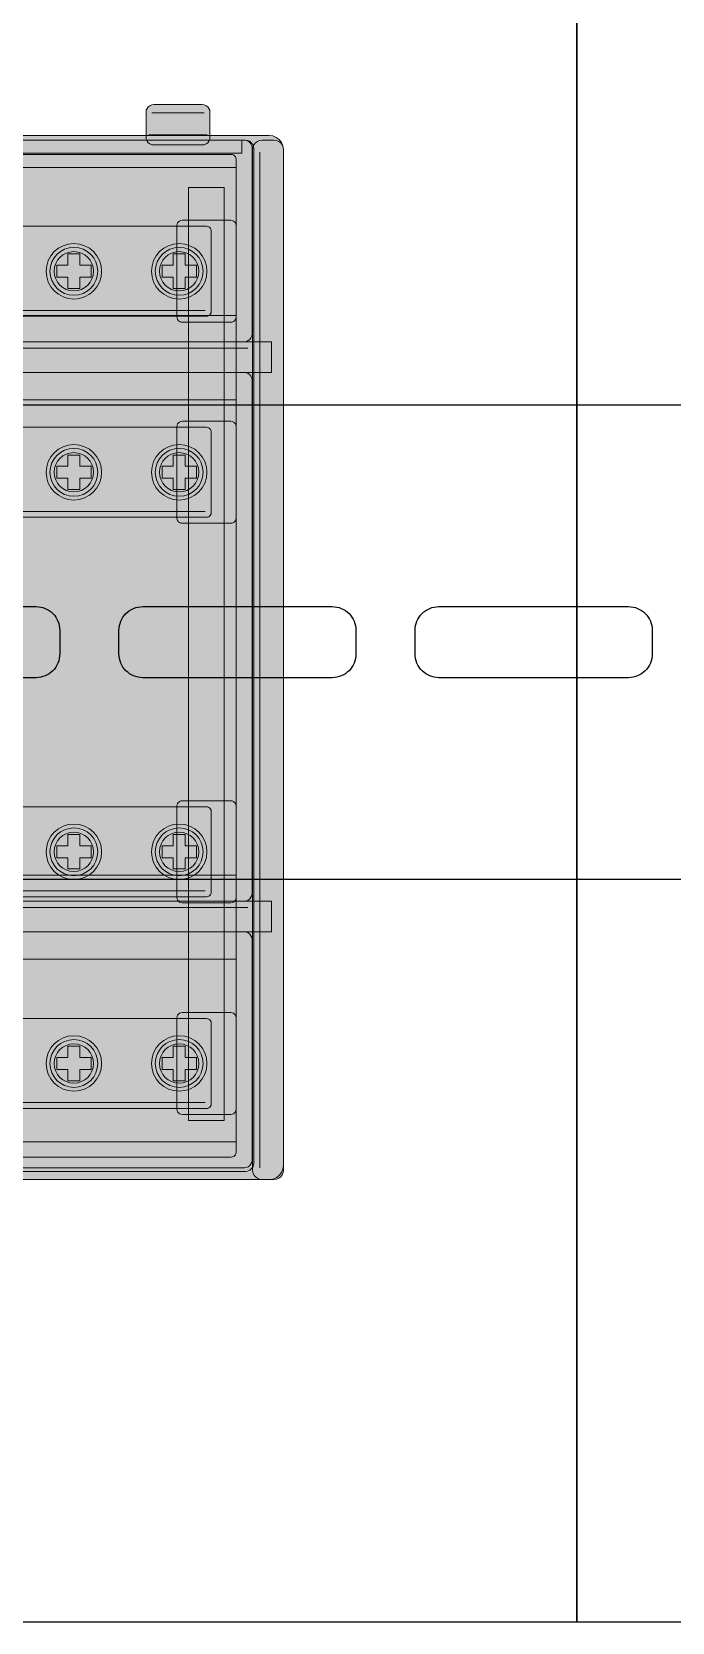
# Model space of a CAD drawing. Header units: millimetres. Extents: x 2517 to 4319, y 573 to 1664.
# Drawn here: x 2783.4 to 2837.5, y 573.4 to 707.6 of the extents above; entities that cross this region are included whole.
import ezdxf

# ---------------------------------------------------------------- set-up
doc = ezdxf.new("R2010")
doc.units = ezdxf.units.MM
for name, color, linetype, lineweight in [('EKF_DETAILS', 7, 'Continuous', 5), ('EKF_FILL', 7, 'Continuous', 5), ('EKF_OUTLINE', 7, 'Continuous', 13), ('EKF_TERMINALS', 7, 'Continuous', 5)]:
    doc.layers.add(name, color=color, linetype=linetype, lineweight=lineweight)

# ---------------------------------------------------------------- blocks, each defined once
blk = doc.blocks.new('*U7')
at = {"ltscale": 2}
blk.add_lwpolyline([(0, 20), (0, -20), (895.8, -20), (895.8, 20), (0, 20)], dxfattribs=at)
for points in [[(240.23, 3), (256.23, 3, -0.414214), (258.23, 1), (258.23, -1, -0.414214), (256.23, -3), (240.23, -3, -0.414214), (238.23, -1), (238.23, 1, -0.414214)], [(265.23, 3), (281.23, 3, -0.414214), (283.23, 1), (283.23, -1, -0.414214), (281.23, -3), (265.23, -3, -0.414214), (263.23, -1), (263.23, 1, -0.414214)], [(290.23, 3), (306.23, 3, -0.414214), (308.23, 1), (308.23, -1, -0.414214), (306.23, -3), (290.23, -3, -0.414214), (288.23, -1), (288.23, 1, -0.414214)]]:
    blk.add_lwpolyline(points, format="xyb", close=True, dxfattribs=at)
blk = doc.blocks.new('EKF_CM_4x11')
at = {"layer": 'EKF_FILL', "true_color": 0x74745f}
blk.add_hatch(color=47, dxfattribs=at).paths.add_polyline_path([(99.65, 90.7), (99.82, 90.68), (99.97, 90.61), (100.11, 90.51), (100.21, 90.38), (100.28, 90.22), (100.3, 90.05), (100.3, 87.95), (100.28, 87.78), (100.21, 87.62), (100.11, 87.49), (99.97, 87.39), (99.82, 87.32), (99.65, 87.3), (95.55, 87.3), (95.38, 87.32), (95.22, 87.39), (95.09, 87.49), (94.99, 87.62), (94.92, 87.78), (94.9, 87.95), (94.9, 90.05), (94.92, 90.22), (94.99, 90.38), (95.09, 90.51), (95.22, 90.61), (95.38, 90.68), (95.55, 90.7)])
at = {"layer": 'EKF_FILL', "true_color": 0xe3e8e5}
blk.add_hatch(color=254, dxfattribs=at).paths.add_polyline_path([(105.3, 88.1), (105.61, 88.06), (105.9, 87.94), (106.15, 87.75), (106.34, 87.5), (106.46, 87.21), (106.5, 86.9), (106.5, 1.2), (106.46, 0.89), (106.34, 0.6), (106.15, 0.35), (105.9, 0.16), (105.61, 0.04), (105.3, 0), (1.2, 0), (0.89, 0.04), (0.6, 0.16), (0.35, 0.35), (0.16, 0.6), (0.04, 0.89), (0, 1.2), (0, 86.9), (0.04, 87.21), (0.16, 87.5), (0.35, 87.75), (0.6, 87.94), (0.89, 88.06), (1.2, 88.1)])
at = {"layer": 'EKF_FILL', "true_color": 0x55564e}
blk.add_hatch(color=251, dxfattribs=at).paths.add_polyline_path([(103.3, 87.7), (103.48, 87.68), (103.65, 87.61), (103.79, 87.49), (103.91, 87.35), (103.98, 87.18), (104, 87), (104, 1.4), (103.98, 1.22), (103.91, 1.05), (103.79, 0.91), (103.65, 0.79), (103.48, 0.72), (103.3, 0.7), (3.2, 0.7), (3.02, 0.72), (2.85, 0.79), (2.71, 0.91), (2.59, 1.05), (2.52, 1.22), (2.5, 1.4), (2.5, 87), (2.52, 87.18), (2.59, 87.35), (2.71, 87.49), (2.85, 87.61), (3.02, 87.68), (3.2, 87.7)])
at = {"layer": 'EKF_FILL', "true_color": 0x797c6b}
blk.add_hatch(color=8, dxfattribs=at).paths.add_polyline_path([(3.5, 87.7), (103, 87.7), (103, 86.6), (3.5, 86.6)])
at = {"layer": 'EKF_FILL', "true_color": 0xe4e9e6}
blk.add_hatch(color=254, dxfattribs=at).paths.add_polyline_path([(105.7, 87.7), (105.91, 87.67), (106.1, 87.59), (106.27, 87.47), (106.39, 87.3), (106.47, 87.11), (106.5, 86.9), (106.5, 0.8), (106.47, 0.59), (106.39, 0.4), (106.27, 0.23), (106.1, 0.11), (105.91, 0.03), (105.7, 0), (104.7, 0), (104.49, 0.03), (104.3, 0.11), (104.13, 0.23), (104.01, 0.4), (103.93, 0.59), (103.9, 0.8), (103.9, 86.9), (103.93, 87.11), (104.01, 87.3), (104.13, 87.47), (104.3, 87.59), (104.49, 87.67), (104.7, 87.7)])
at = {"layer": 'EKF_FILL', "true_color": 0x8b8e81}
for points in [[(3.3, 86.9), (103.2, 86.9), (103.2, 85.7), (3.3, 85.7)], [(3.3, 67.3), (103.2, 67.3), (103.2, 66.1), (3.3, 66.1)], [(3.3, 20.1), (103.2, 20.1), (103.2, 18.9), (3.3, 18.9)]]:
    blk.add_hatch(color=252, dxfattribs=at).paths.add_polyline_path(points)
at = {"layer": 'EKF_FILL', "true_color": 0x66665a}
blk.add_hatch(color=251, dxfattribs=at).paths.add_polyline_path([(102.1, 86.5), (102.2, 86.49), (102.3, 86.45), (102.38, 86.38), (102.45, 86.3), (102.49, 86.2), (102.5, 86.1), (102.5, 2.3), (102.49, 2.2), (102.45, 2.1), (102.38, 2.02), (102.3, 1.95), (102.2, 1.91), (102.1, 1.9), (4.4, 1.9), (4.3, 1.91), (4.2, 1.95), (4.12, 2.02), (4.05, 2.1), (4.01, 2.2), (4, 2.3), (4, 86.1), (4.01, 86.2), (4.05, 86.3), (4.12, 86.38), (4.2, 86.45), (4.3, 86.49), (4.4, 86.5)])
at = {"layer": 'EKF_FILL', "true_color": 0x7d7d6d}
blk.add_hatch(color=8, dxfattribs=at).paths.add_polyline_path([(98.5, 83.7), (101.5, 83.7), (101.5, 5), (98.5, 5)])
at = {"layer": 'EKF_FILL', "true_color": 0x56594c}
for points in [[(102.05, 80.94), (102.17, 80.93), (102.28, 80.88), (102.37, 80.81), (102.44, 80.72), (102.48, 80.61), (102.5, 80.49), (102.5, 72.79), (102.48, 72.68), (102.44, 72.57), (102.37, 72.47), (102.28, 72.4), (102.17, 72.36), (102.05, 72.34), (97.95, 72.34), (97.83, 72.36), (97.72, 72.4), (97.63, 72.47), (97.56, 72.57), (97.52, 72.68), (97.5, 72.79), (97.5, 80.49), (97.52, 80.61), (97.56, 80.72), (97.63, 80.81), (97.72, 80.88), (97.83, 80.93), (97.95, 80.94)], [(102.05, 63.98), (102.17, 63.97), (102.28, 63.92), (102.37, 63.85), (102.44, 63.76), (102.48, 63.65), (102.5, 63.53), (102.5, 55.83), (102.48, 55.71), (102.44, 55.61), (102.37, 55.51), (102.28, 55.44), (102.17, 55.4), (102.05, 55.38), (97.95, 55.38), (97.83, 55.4), (97.72, 55.44), (97.63, 55.51), (97.56, 55.61), (97.52, 55.71), (97.5, 55.83), (97.5, 63.53), (97.52, 63.65), (97.56, 63.76), (97.63, 63.85), (97.72, 63.92), (97.83, 63.97), (97.95, 63.98)], [(102.05, 31.96), (102.17, 31.95), (102.28, 31.9), (102.37, 31.83), (102.44, 31.74), (102.48, 31.63), (102.5, 31.51), (102.5, 23.81), (102.48, 23.7), (102.44, 23.59), (102.37, 23.5), (102.28, 23.42), (102.17, 23.38), (102.05, 23.36), (97.95, 23.36), (97.83, 23.38), (97.72, 23.42), (97.63, 23.5), (97.56, 23.59), (97.52, 23.7), (97.5, 23.81), (97.5, 31.51), (97.52, 31.63), (97.56, 31.74), (97.63, 31.83), (97.72, 31.9), (97.83, 31.95), (97.95, 31.96)], [(102.05, 14.1), (102.17, 14.08), (102.28, 14.04), (102.37, 13.96), (102.44, 13.87), (102.48, 13.76), (102.5, 13.65), (102.5, 5.95), (102.48, 5.83), (102.44, 5.72), (102.37, 5.63), (102.28, 5.56), (102.17, 5.51), (102.05, 5.5), (97.95, 5.5), (97.83, 5.51), (97.72, 5.56), (97.63, 5.63), (97.56, 5.72), (97.52, 5.83), (97.5, 5.95), (97.5, 13.65), (97.52, 13.76), (97.56, 13.87), (97.63, 13.96), (97.72, 14.04), (97.83, 14.08), (97.95, 14.1)]]:
    blk.add_hatch(color=251, dxfattribs=at).paths.add_polyline_path(points)
at = {"layer": 'EKF_FILL', "true_color": 0x8b805d}
for points in [[(100, 80.44), (100.1, 80.43), (100.2, 80.39), (100.28, 80.32), (100.35, 80.24), (100.39, 80.15), (100.4, 80.04), (100.4, 73.24), (100.39, 73.14), (100.35, 73.04), (100.28, 72.96), (100.2, 72.9), (100.1, 72.86), (100, 72.84), (6.5, 72.84), (6.4, 72.86), (6.3, 72.9), (6.22, 72.96), (6.15, 73.04), (6.11, 73.14), (6.1, 73.24), (6.1, 80.04), (6.11, 80.15), (6.15, 80.24), (6.22, 80.32), (6.3, 80.39), (6.4, 80.43), (6.5, 80.44)], [(100, 63.48), (100.1, 63.47), (100.2, 63.43), (100.28, 63.36), (100.35, 63.28), (100.39, 63.18), (100.4, 63.08), (100.4, 56.28), (100.39, 56.18), (100.35, 56.08), (100.28, 56), (100.2, 55.93), (100.1, 55.89), (100, 55.88), (6.5, 55.88), (6.4, 55.89), (6.3, 55.93), (6.22, 56), (6.15, 56.08), (6.11, 56.18), (6.1, 56.28), (6.1, 63.08), (6.11, 63.18), (6.15, 63.28), (6.22, 63.36), (6.3, 63.43), (6.4, 63.47), (6.5, 63.48)], [(100, 31.46), (100.1, 31.45), (100.2, 31.41), (100.28, 31.35), (100.35, 31.26), (100.39, 31.17), (100.4, 31.06), (100.4, 24.26), (100.39, 24.16), (100.35, 24.06), (100.28, 23.98), (100.2, 23.92), (100.1, 23.88), (100, 23.86), (6.5, 23.86), (6.4, 23.88), (6.3, 23.92), (6.22, 23.98), (6.15, 24.06), (6.11, 24.16), (6.1, 24.26), (6.1, 31.06), (6.11, 31.17), (6.15, 31.26), (6.22, 31.35), (6.3, 31.41), (6.4, 31.45), (6.5, 31.46)], [(100, 13.6), (100.1, 13.58), (100.2, 13.54), (100.28, 13.48), (100.35, 13.4), (100.39, 13.3), (100.4, 13.2), (100.4, 6.4), (100.39, 6.29), (100.35, 6.2), (100.28, 6.11), (100.2, 6.05), (100.1, 6.01), (100, 6), (6.5, 6), (6.4, 6.01), (6.3, 6.05), (6.22, 6.11), (6.15, 6.2), (6.11, 6.29), (6.1, 6.4), (6.1, 13.2), (6.11, 13.3), (6.15, 13.4), (6.22, 13.48), (6.3, 13.54), (6.4, 13.58), (6.5, 13.6)]]:
    blk.add_hatch(color=45, dxfattribs=at).paths.add_polyline_path(points)
at = {"layer": 'EKF_FILL', "true_color": 0x625f4e}
for points in [[(91.15, 76.64), (91.13, 76.34), (91.07, 76.04), (90.97, 75.75), (90.84, 75.47), (90.67, 75.22), (90.46, 74.99), (90.23, 74.79), (89.98, 74.62), (89.71, 74.48), (89.42, 74.38), (89.12, 74.32), (88.81, 74.3), (88.5, 74.32), (88.2, 74.38), (87.91, 74.48), (87.64, 74.62), (87.39, 74.79), (87.16, 74.99), (86.95, 75.22), (86.78, 75.47), (86.65, 75.75), (86.55, 76.04), (86.49, 76.34), (86.47, 76.64), (86.49, 76.95), (86.55, 77.25), (86.65, 77.54), (86.78, 77.81), (86.95, 78.07), (87.16, 78.3), (87.39, 78.5), (87.64, 78.67), (87.91, 78.8), (88.2, 78.9), (88.5, 78.96), (88.81, 78.98), (89.12, 78.96), (89.42, 78.9), (89.71, 78.8), (89.98, 78.67), (90.23, 78.5), (90.46, 78.3), (90.67, 78.07), (90.84, 77.81), (90.97, 77.54), (91.07, 77.25), (91.13, 76.95)], [(100.04, 76.64), (100.02, 76.34), (99.96, 76.04), (99.86, 75.75), (99.73, 75.47), (99.56, 75.22), (99.35, 74.99), (99.12, 74.79), (98.87, 74.62), (98.6, 74.48), (98.31, 74.38), (98.01, 74.32), (97.7, 74.3), (97.39, 74.32), (97.09, 74.38), (96.8, 74.48), (96.53, 74.62), (96.28, 74.79), (96.05, 74.99), (95.84, 75.22), (95.67, 75.47), (95.54, 75.75), (95.44, 76.04), (95.38, 76.34), (95.36, 76.64), (95.38, 76.95), (95.44, 77.25), (95.54, 77.54), (95.67, 77.81), (95.84, 78.07), (96.05, 78.3), (96.28, 78.5), (96.53, 78.67), (96.8, 78.8), (97.09, 78.9), (97.39, 78.96), (97.7, 78.98), (98.01, 78.96), (98.31, 78.9), (98.6, 78.8), (98.87, 78.67), (99.12, 78.5), (99.35, 78.3), (99.56, 78.07), (99.73, 77.81), (99.86, 77.54), (99.96, 77.25), (100.02, 76.95)], [(91.15, 59.68), (91.13, 59.38), (91.07, 59.07), (90.97, 58.79), (90.84, 58.51), (90.67, 58.26), (90.46, 58.03), (90.23, 57.82), (89.98, 57.65), (89.71, 57.52), (89.42, 57.42), (89.12, 57.36), (88.81, 57.34), (88.5, 57.36), (88.2, 57.42), (87.91, 57.52), (87.64, 57.65), (87.39, 57.82), (87.16, 58.03), (86.95, 58.26), (86.78, 58.51), (86.65, 58.79), (86.55, 59.07), (86.49, 59.38), (86.47, 59.68), (86.49, 59.99), (86.55, 60.29), (86.65, 60.58), (86.78, 60.85), (86.95, 61.11), (87.16, 61.34), (87.39, 61.54), (87.64, 61.71), (87.91, 61.84), (88.2, 61.94), (88.5, 62), (88.81, 62.02), (89.12, 62), (89.42, 61.94), (89.71, 61.84), (89.98, 61.71), (90.23, 61.54), (90.46, 61.34), (90.67, 61.11), (90.84, 60.85), (90.97, 60.58), (91.07, 60.29), (91.13, 59.99)], [(100.04, 59.68), (100.02, 59.38), (99.96, 59.07), (99.86, 58.79), (99.73, 58.51), (99.56, 58.26), (99.35, 58.03), (99.12, 57.82), (98.87, 57.65), (98.6, 57.52), (98.31, 57.42), (98.01, 57.36), (97.7, 57.34), (97.39, 57.36), (97.09, 57.42), (96.8, 57.52), (96.53, 57.65), (96.28, 57.82), (96.05, 58.03), (95.84, 58.26), (95.67, 58.51), (95.54, 58.79), (95.44, 59.07), (95.38, 59.38), (95.36, 59.68), (95.38, 59.99), (95.44, 60.29), (95.54, 60.58), (95.67, 60.85), (95.84, 61.11), (96.05, 61.34), (96.28, 61.54), (96.53, 61.71), (96.8, 61.84), (97.09, 61.94), (97.39, 62), (97.7, 62.02), (98.01, 62), (98.31, 61.94), (98.6, 61.84), (98.87, 61.71), (99.12, 61.54), (99.35, 61.34), (99.56, 61.11), (99.73, 60.85), (99.86, 60.58), (99.96, 60.29), (100.02, 59.99)], [(91.15, 27.66), (91.13, 27.36), (91.07, 27.06), (90.97, 26.77), (90.84, 26.49), (90.67, 26.24), (90.46, 26.01), (90.23, 25.81), (89.98, 25.64), (89.71, 25.5), (89.42, 25.4), (89.12, 25.34), (88.81, 25.32), (88.5, 25.34), (88.2, 25.4), (87.91, 25.5), (87.64, 25.64), (87.39, 25.81), (87.16, 26.01), (86.95, 26.24), (86.78, 26.49), (86.65, 26.77), (86.55, 27.06), (86.49, 27.36), (86.47, 27.66), (86.49, 27.97), (86.55, 28.27), (86.65, 28.56), (86.78, 28.83), (86.95, 29.09), (87.16, 29.32), (87.39, 29.52), (87.64, 29.69), (87.91, 29.83), (88.2, 29.92), (88.5, 29.98), (88.81, 30), (89.12, 29.98), (89.42, 29.92), (89.71, 29.83), (89.98, 29.69), (90.23, 29.52), (90.46, 29.32), (90.67, 29.09), (90.84, 28.83), (90.97, 28.56), (91.07, 28.27), (91.13, 27.97)], [(100.04, 27.66), (100.02, 27.36), (99.96, 27.06), (99.86, 26.77), (99.73, 26.49), (99.56, 26.24), (99.35, 26.01), (99.12, 25.81), (98.87, 25.64), (98.6, 25.5), (98.31, 25.4), (98.01, 25.34), (97.7, 25.32), (97.39, 25.34), (97.09, 25.4), (96.8, 25.5), (96.53, 25.64), (96.28, 25.81), (96.05, 26.01), (95.84, 26.24), (95.67, 26.49), (95.54, 26.77), (95.44, 27.06), (95.38, 27.36), (95.36, 27.66), (95.38, 27.97), (95.44, 28.27), (95.54, 28.56), (95.67, 28.83), (95.84, 29.09), (96.05, 29.32), (96.28, 29.52), (96.53, 29.69), (96.8, 29.83), (97.09, 29.92), (97.39, 29.98), (97.7, 30), (98.01, 29.98), (98.31, 29.92), (98.6, 29.83), (98.87, 29.69), (99.12, 29.52), (99.35, 29.32), (99.56, 29.09), (99.73, 28.83), (99.86, 28.56), (99.96, 28.27), (100.02, 27.97)], [(91.15, 9.8), (91.13, 9.49), (91.07, 9.19), (90.97, 8.9), (90.84, 8.63), (90.67, 8.37), (90.46, 8.14), (90.23, 7.94), (89.98, 7.77), (89.71, 7.63), (89.42, 7.54), (89.12, 7.48), (88.81, 7.46), (88.5, 7.48), (88.2, 7.54), (87.91, 7.63), (87.64, 7.77), (87.39, 7.94), (87.16, 8.14), (86.95, 8.37), (86.78, 8.63), (86.65, 8.9), (86.55, 9.19), (86.49, 9.49), (86.47, 9.8), (86.49, 10.1), (86.55, 10.4), (86.65, 10.69), (86.78, 10.97), (86.95, 11.22), (87.16, 11.45), (87.39, 11.65), (87.64, 11.82), (87.91, 11.96), (88.2, 12.06), (88.5, 12.12), (88.81, 12.14), (89.12, 12.12), (89.42, 12.06), (89.71, 11.96), (89.98, 11.82), (90.23, 11.65), (90.46, 11.45), (90.67, 11.22), (90.84, 10.97), (90.97, 10.69), (91.07, 10.4), (91.13, 10.1)], [(100.04, 9.8), (100.02, 9.49), (99.96, 9.19), (99.86, 8.9), (99.73, 8.63), (99.56, 8.37), (99.35, 8.14), (99.12, 7.94), (98.87, 7.77), (98.6, 7.63), (98.31, 7.54), (98.01, 7.48), (97.7, 7.46), (97.39, 7.48), (97.09, 7.54), (96.8, 7.63), (96.53, 7.77), (96.28, 7.94), (96.05, 8.14), (95.84, 8.37), (95.67, 8.63), (95.54, 8.9), (95.44, 9.19), (95.38, 9.49), (95.36, 9.8), (95.38, 10.1), (95.44, 10.4), (95.54, 10.69), (95.67, 10.97), (95.84, 11.22), (96.05, 11.45), (96.28, 11.65), (96.53, 11.82), (96.8, 11.96), (97.09, 12.06), (97.39, 12.12), (97.7, 12.14), (98.01, 12.12), (98.31, 12.06), (98.6, 11.96), (98.87, 11.82), (99.12, 11.65), (99.35, 11.45), (99.56, 11.22), (99.73, 10.97), (99.86, 10.69), (99.96, 10.4), (100.02, 10.1)]]:
    blk.add_hatch(color=251, dxfattribs=at).paths.add_polyline_path(points)
at = {"layer": 'EKF_FILL', "true_color": 0x909087}
for points in [[(90.83, 76.64), (90.81, 76.38), (90.76, 76.12), (90.68, 75.87), (90.56, 75.63), (90.41, 75.41), (90.24, 75.21), (90.04, 75.04), (89.82, 74.89), (89.58, 74.78), (89.33, 74.69), (89.07, 74.64), (88.81, 74.62), (88.55, 74.64), (88.29, 74.69), (88.04, 74.78), (87.8, 74.89), (87.58, 75.04), (87.38, 75.21), (87.21, 75.41), (87.06, 75.63), (86.94, 75.87), (86.86, 76.12), (86.81, 76.38), (86.79, 76.64), (86.81, 76.91), (86.86, 77.16), (86.94, 77.41), (87.06, 77.65), (87.21, 77.87), (87.38, 78.07), (87.58, 78.24), (87.8, 78.39), (88.04, 78.51), (88.29, 78.59), (88.55, 78.64), (88.81, 78.66), (89.07, 78.64), (89.33, 78.59), (89.58, 78.51), (89.82, 78.39), (90.04, 78.24), (90.24, 78.07), (90.41, 77.87), (90.56, 77.65), (90.68, 77.41), (90.76, 77.16), (90.81, 76.91)], [(99.72, 76.64), (99.7, 76.38), (99.65, 76.12), (99.57, 75.87), (99.45, 75.63), (99.3, 75.41), (99.13, 75.21), (98.93, 75.04), (98.71, 74.89), (98.47, 74.78), (98.22, 74.69), (97.96, 74.64), (97.7, 74.62), (97.44, 74.64), (97.18, 74.69), (96.93, 74.78), (96.69, 74.89), (96.47, 75.04), (96.27, 75.21), (96.1, 75.41), (95.95, 75.63), (95.83, 75.87), (95.75, 76.12), (95.7, 76.38), (95.68, 76.64), (95.7, 76.91), (95.75, 77.16), (95.83, 77.41), (95.95, 77.65), (96.1, 77.87), (96.27, 78.07), (96.47, 78.24), (96.69, 78.39), (96.93, 78.51), (97.18, 78.59), (97.44, 78.64), (97.7, 78.66), (97.96, 78.64), (98.22, 78.59), (98.47, 78.51), (98.71, 78.39), (98.93, 78.24), (99.13, 78.07), (99.3, 77.87), (99.45, 77.65), (99.57, 77.41), (99.65, 77.16), (99.7, 76.91)], [(90.83, 59.68), (90.81, 59.42), (90.76, 59.16), (90.68, 58.91), (90.56, 58.67), (90.41, 58.45), (90.24, 58.25), (90.04, 58.08), (89.82, 57.93), (89.58, 57.81), (89.33, 57.73), (89.07, 57.68), (88.81, 57.66), (88.55, 57.68), (88.29, 57.73), (88.04, 57.81), (87.8, 57.93), (87.58, 58.08), (87.38, 58.25), (87.21, 58.45), (87.06, 58.67), (86.94, 58.91), (86.86, 59.16), (86.81, 59.42), (86.79, 59.68), (86.81, 59.94), (86.86, 60.2), (86.94, 60.45), (87.06, 60.69), (87.21, 60.91), (87.38, 61.11), (87.58, 61.28), (87.8, 61.43), (88.04, 61.55), (88.29, 61.63), (88.55, 61.68), (88.81, 61.7), (89.07, 61.68), (89.33, 61.63), (89.58, 61.55), (89.82, 61.43), (90.04, 61.28), (90.24, 61.11), (90.41, 60.91), (90.56, 60.69), (90.68, 60.45), (90.76, 60.2), (90.81, 59.94)], [(99.72, 59.68), (99.7, 59.42), (99.65, 59.16), (99.57, 58.91), (99.45, 58.67), (99.3, 58.45), (99.13, 58.25), (98.93, 58.08), (98.71, 57.93), (98.47, 57.81), (98.22, 57.73), (97.96, 57.68), (97.7, 57.66), (97.44, 57.68), (97.18, 57.73), (96.93, 57.81), (96.69, 57.93), (96.47, 58.08), (96.27, 58.25), (96.1, 58.45), (95.95, 58.67), (95.83, 58.91), (95.75, 59.16), (95.7, 59.42), (95.68, 59.68), (95.7, 59.94), (95.75, 60.2), (95.83, 60.45), (95.95, 60.69), (96.1, 60.91), (96.27, 61.11), (96.47, 61.28), (96.69, 61.43), (96.93, 61.55), (97.18, 61.63), (97.44, 61.68), (97.7, 61.7), (97.96, 61.68), (98.22, 61.63), (98.47, 61.55), (98.71, 61.43), (98.93, 61.28), (99.13, 61.11), (99.3, 60.91), (99.45, 60.69), (99.57, 60.45), (99.65, 60.2), (99.7, 59.94)], [(90.83, 27.66), (90.81, 27.4), (90.76, 27.14), (90.68, 26.89), (90.56, 26.65), (90.41, 26.43), (90.24, 26.24), (90.04, 26.06), (89.82, 25.91), (89.58, 25.8), (89.33, 25.71), (89.07, 25.66), (88.81, 25.64), (88.55, 25.66), (88.29, 25.71), (88.04, 25.8), (87.8, 25.91), (87.58, 26.06), (87.38, 26.24), (87.21, 26.43), (87.06, 26.65), (86.94, 26.89), (86.86, 27.14), (86.81, 27.4), (86.79, 27.66), (86.81, 27.93), (86.86, 28.19), (86.94, 28.44), (87.06, 28.67), (87.21, 28.89), (87.38, 29.09), (87.58, 29.27), (87.8, 29.41), (88.04, 29.53), (88.29, 29.61), (88.55, 29.67), (88.81, 29.68), (89.07, 29.67), (89.33, 29.61), (89.58, 29.53), (89.82, 29.41), (90.04, 29.27), (90.24, 29.09), (90.41, 28.89), (90.56, 28.67), (90.68, 28.44), (90.76, 28.19), (90.81, 27.93)], [(99.72, 27.66), (99.7, 27.4), (99.65, 27.14), (99.57, 26.89), (99.45, 26.65), (99.3, 26.43), (99.13, 26.24), (98.93, 26.06), (98.71, 25.91), (98.47, 25.8), (98.22, 25.71), (97.96, 25.66), (97.7, 25.64), (97.44, 25.66), (97.18, 25.71), (96.93, 25.8), (96.69, 25.91), (96.47, 26.06), (96.27, 26.24), (96.1, 26.43), (95.95, 26.65), (95.83, 26.89), (95.75, 27.14), (95.7, 27.4), (95.68, 27.66), (95.7, 27.93), (95.75, 28.19), (95.83, 28.44), (95.95, 28.67), (96.1, 28.89), (96.27, 29.09), (96.47, 29.27), (96.69, 29.41), (96.93, 29.53), (97.18, 29.61), (97.44, 29.67), (97.7, 29.68), (97.96, 29.67), (98.22, 29.61), (98.47, 29.53), (98.71, 29.41), (98.93, 29.27), (99.13, 29.09), (99.3, 28.89), (99.45, 28.67), (99.57, 28.44), (99.65, 28.19), (99.7, 27.93)], [(90.83, 9.8), (90.81, 9.53), (90.76, 9.27), (90.68, 9.02), (90.56, 8.79), (90.41, 8.57), (90.24, 8.37), (90.04, 8.19), (89.82, 8.05), (89.58, 7.93), (89.33, 7.84), (89.07, 7.79), (88.81, 7.78), (88.55, 7.79), (88.29, 7.84), (88.04, 7.93), (87.8, 8.05), (87.58, 8.19), (87.38, 8.37), (87.21, 8.57), (87.06, 8.79), (86.94, 9.02), (86.86, 9.27), (86.81, 9.53), (86.79, 9.8), (86.81, 10.06), (86.86, 10.32), (86.94, 10.57), (87.06, 10.81), (87.21, 11.03), (87.38, 11.22), (87.58, 11.4), (87.8, 11.54), (88.04, 11.66), (88.29, 11.75), (88.55, 11.8), (88.81, 11.82), (89.07, 11.8), (89.33, 11.75), (89.58, 11.66), (89.82, 11.54), (90.04, 11.4), (90.24, 11.22), (90.41, 11.03), (90.56, 10.81), (90.68, 10.57), (90.76, 10.32), (90.81, 10.06)], [(99.72, 9.8), (99.7, 9.53), (99.65, 9.27), (99.57, 9.02), (99.45, 8.79), (99.3, 8.57), (99.13, 8.37), (98.93, 8.19), (98.71, 8.05), (98.47, 7.93), (98.22, 7.84), (97.96, 7.79), (97.7, 7.78), (97.44, 7.79), (97.18, 7.84), (96.93, 7.93), (96.69, 8.05), (96.47, 8.19), (96.27, 8.37), (96.1, 8.57), (95.95, 8.79), (95.83, 9.02), (95.75, 9.27), (95.7, 9.53), (95.68, 9.8), (95.7, 10.06), (95.75, 10.32), (95.83, 10.57), (95.95, 10.81), (96.1, 11.03), (96.27, 11.22), (96.47, 11.4), (96.69, 11.54), (96.93, 11.66), (97.18, 11.75), (97.44, 11.8), (97.7, 11.82), (97.96, 11.8), (98.22, 11.75), (98.47, 11.66), (98.71, 11.54), (98.93, 11.4), (99.13, 11.22), (99.3, 11.03), (99.45, 10.81), (99.57, 10.57), (99.65, 10.32), (99.7, 10.06)]]:
    blk.add_hatch(color=252, dxfattribs=at).paths.add_polyline_path(points)
at = {"layer": 'EKF_FILL', "true_color": 0x797d75}
for points in [[(90.47, 76.64), (90.45, 76.43), (90.41, 76.21), (90.34, 76.01), (90.24, 75.81), (90.12, 75.63), (89.98, 75.47), (89.82, 75.33), (89.64, 75.21), (89.44, 75.11), (89.24, 75.04), (89.03, 75), (88.81, 74.99), (88.59, 75), (88.38, 75.04), (88.18, 75.11), (87.98, 75.21), (87.8, 75.33), (87.64, 75.47), (87.5, 75.63), (87.38, 75.81), (87.28, 76.01), (87.21, 76.21), (87.17, 76.43), (87.15, 76.64), (87.17, 76.86), (87.21, 77.07), (87.28, 77.28), (87.38, 77.47), (87.5, 77.65), (87.64, 77.81), (87.8, 77.96), (87.98, 78.08), (88.18, 78.17), (88.38, 78.24), (88.59, 78.28), (88.81, 78.3), (89.03, 78.28), (89.24, 78.24), (89.44, 78.17), (89.64, 78.08), (89.82, 77.96), (89.98, 77.81), (90.12, 77.65), (90.24, 77.47), (90.34, 77.28), (90.41, 77.07), (90.45, 76.86)], [(99.36, 76.64), (99.34, 76.43), (99.3, 76.21), (99.23, 76.01), (99.13, 75.81), (99.01, 75.63), (98.87, 75.47), (98.71, 75.33), (98.53, 75.21), (98.33, 75.11), (98.13, 75.04), (97.92, 75), (97.7, 74.99), (97.48, 75), (97.27, 75.04), (97.07, 75.11), (96.87, 75.21), (96.69, 75.33), (96.53, 75.47), (96.39, 75.63), (96.27, 75.81), (96.17, 76.01), (96.1, 76.21), (96.06, 76.43), (96.04, 76.64), (96.06, 76.86), (96.1, 77.07), (96.17, 77.28), (96.27, 77.47), (96.39, 77.65), (96.53, 77.81), (96.69, 77.96), (96.87, 78.08), (97.07, 78.17), (97.27, 78.24), (97.48, 78.28), (97.7, 78.3), (97.92, 78.28), (98.13, 78.24), (98.33, 78.17), (98.53, 78.08), (98.71, 77.96), (98.87, 77.81), (99.01, 77.65), (99.13, 77.47), (99.23, 77.28), (99.3, 77.07), (99.34, 76.86)], [(90.47, 59.68), (90.45, 59.46), (90.41, 59.25), (90.34, 59.05), (90.24, 58.85), (90.12, 58.67), (89.98, 58.51), (89.82, 58.37), (89.64, 58.25), (89.44, 58.15), (89.24, 58.08), (89.03, 58.04), (88.81, 58.02), (88.59, 58.04), (88.38, 58.08), (88.18, 58.15), (87.98, 58.25), (87.8, 58.37), (87.64, 58.51), (87.5, 58.67), (87.38, 58.85), (87.28, 59.05), (87.21, 59.25), (87.17, 59.46), (87.15, 59.68), (87.17, 59.9), (87.21, 60.11), (87.28, 60.31), (87.38, 60.51), (87.5, 60.69), (87.64, 60.85), (87.8, 60.99), (87.98, 61.12), (88.18, 61.21), (88.38, 61.28), (88.59, 61.32), (88.81, 61.34), (89.03, 61.32), (89.24, 61.28), (89.44, 61.21), (89.64, 61.12), (89.82, 60.99), (89.98, 60.85), (90.12, 60.69), (90.24, 60.51), (90.34, 60.31), (90.41, 60.11), (90.45, 59.9)], [(99.36, 59.68), (99.34, 59.46), (99.3, 59.25), (99.23, 59.05), (99.13, 58.85), (99.01, 58.67), (98.87, 58.51), (98.71, 58.37), (98.53, 58.25), (98.33, 58.15), (98.13, 58.08), (97.92, 58.04), (97.7, 58.02), (97.48, 58.04), (97.27, 58.08), (97.07, 58.15), (96.87, 58.25), (96.69, 58.37), (96.53, 58.51), (96.39, 58.67), (96.27, 58.85), (96.17, 59.05), (96.1, 59.25), (96.06, 59.46), (96.04, 59.68), (96.06, 59.9), (96.1, 60.11), (96.17, 60.31), (96.27, 60.51), (96.39, 60.69), (96.53, 60.85), (96.69, 60.99), (96.87, 61.12), (97.07, 61.21), (97.27, 61.28), (97.48, 61.32), (97.7, 61.34), (97.92, 61.32), (98.13, 61.28), (98.33, 61.21), (98.53, 61.12), (98.71, 60.99), (98.87, 60.85), (99.01, 60.69), (99.13, 60.51), (99.23, 60.31), (99.3, 60.11), (99.34, 59.9)], [(90.47, 27.66), (90.45, 27.45), (90.41, 27.23), (90.34, 27.03), (90.24, 26.84), (90.12, 26.66), (89.98, 26.49), (89.82, 26.35), (89.64, 26.23), (89.44, 26.13), (89.24, 26.06), (89.03, 26.02), (88.81, 26.01), (88.59, 26.02), (88.38, 26.06), (88.18, 26.13), (87.98, 26.23), (87.8, 26.35), (87.64, 26.49), (87.5, 26.66), (87.38, 26.84), (87.28, 27.03), (87.21, 27.23), (87.17, 27.45), (87.15, 27.66), (87.17, 27.88), (87.21, 28.09), (87.28, 28.3), (87.38, 28.49), (87.5, 28.67), (87.64, 28.83), (87.8, 28.98), (87.98, 29.1), (88.18, 29.19), (88.38, 29.26), (88.59, 29.31), (88.81, 29.32), (89.03, 29.31), (89.24, 29.26), (89.44, 29.19), (89.64, 29.1), (89.82, 28.98), (89.98, 28.83), (90.12, 28.67), (90.24, 28.49), (90.34, 28.3), (90.41, 28.09), (90.45, 27.88)], [(99.36, 27.66), (99.34, 27.45), (99.3, 27.23), (99.23, 27.03), (99.13, 26.84), (99.01, 26.66), (98.87, 26.49), (98.71, 26.35), (98.53, 26.23), (98.33, 26.13), (98.13, 26.06), (97.92, 26.02), (97.7, 26.01), (97.48, 26.02), (97.27, 26.06), (97.07, 26.13), (96.87, 26.23), (96.69, 26.35), (96.53, 26.49), (96.39, 26.66), (96.27, 26.84), (96.17, 27.03), (96.1, 27.23), (96.06, 27.45), (96.04, 27.66), (96.06, 27.88), (96.1, 28.09), (96.17, 28.3), (96.27, 28.49), (96.39, 28.67), (96.53, 28.83), (96.69, 28.98), (96.87, 29.1), (97.07, 29.19), (97.27, 29.26), (97.48, 29.31), (97.7, 29.32), (97.92, 29.31), (98.13, 29.26), (98.33, 29.19), (98.53, 29.1), (98.71, 28.98), (98.87, 28.83), (99.01, 28.67), (99.13, 28.49), (99.23, 28.3), (99.3, 28.09), (99.34, 27.88)], [(90.47, 9.8), (90.45, 9.58), (90.41, 9.37), (90.34, 9.16), (90.24, 8.97), (90.12, 8.79), (89.98, 8.62), (89.82, 8.48), (89.64, 8.36), (89.44, 8.27), (89.24, 8.2), (89.03, 8.15), (88.81, 8.14), (88.59, 8.15), (88.38, 8.2), (88.18, 8.27), (87.98, 8.36), (87.8, 8.48), (87.64, 8.62), (87.5, 8.79), (87.38, 8.97), (87.28, 9.16), (87.21, 9.37), (87.17, 9.58), (87.15, 9.8), (87.17, 10.01), (87.21, 10.22), (87.28, 10.43), (87.38, 10.62), (87.5, 10.8), (87.64, 10.97), (87.8, 11.11), (87.98, 11.23), (88.18, 11.33), (88.38, 11.4), (88.59, 11.44), (88.81, 11.45), (89.03, 11.44), (89.24, 11.4), (89.44, 11.33), (89.64, 11.23), (89.82, 11.11), (89.98, 10.97), (90.12, 10.8), (90.24, 10.62), (90.34, 10.43), (90.41, 10.22), (90.45, 10.01)], [(99.36, 9.8), (99.34, 9.58), (99.3, 9.37), (99.23, 9.16), (99.13, 8.97), (99.01, 8.79), (98.87, 8.62), (98.71, 8.48), (98.53, 8.36), (98.33, 8.27), (98.13, 8.2), (97.92, 8.15), (97.7, 8.14), (97.48, 8.15), (97.27, 8.2), (97.07, 8.27), (96.87, 8.36), (96.69, 8.48), (96.53, 8.62), (96.39, 8.79), (96.27, 8.97), (96.17, 9.16), (96.1, 9.37), (96.06, 9.58), (96.04, 9.8), (96.06, 10.01), (96.1, 10.22), (96.17, 10.43), (96.27, 10.62), (96.39, 10.8), (96.53, 10.97), (96.69, 11.11), (96.87, 11.23), (97.07, 11.33), (97.27, 11.4), (97.48, 11.44), (97.7, 11.45), (97.92, 11.44), (98.13, 11.4), (98.33, 11.33), (98.53, 11.23), (98.71, 11.11), (98.87, 10.97), (99.01, 10.8), (99.13, 10.62), (99.23, 10.43), (99.3, 10.22), (99.34, 10.01)]]:
    blk.add_hatch(color=8, dxfattribs=at).paths.add_polyline_path(points)
at = {"layer": 'EKF_FILL', "true_color": 0x40473f}
for points in [[(88.31, 78.1), (89.31, 78.1), (89.31, 77.15), (90.26, 77.15), (90.26, 76.14), (89.31, 76.14), (89.31, 75.19), (88.31, 75.19), (88.31, 76.14), (87.36, 76.14), (87.36, 77.15), (88.31, 77.15)], [(97.19, 78.1), (98.2, 78.1), (98.2, 77.15), (99.15, 77.15), (99.15, 76.14), (98.2, 76.14), (98.2, 75.19), (97.19, 75.19), (97.19, 76.14), (96.25, 76.14), (96.25, 77.15), (97.19, 77.15)], [(88.31, 61.13), (89.31, 61.13), (89.31, 60.19), (90.26, 60.19), (90.26, 59.18), (89.31, 59.18), (89.31, 58.23), (88.31, 58.23), (88.31, 59.18), (87.36, 59.18), (87.36, 60.19), (88.31, 60.19)], [(97.19, 61.13), (98.2, 61.13), (98.2, 60.19), (99.15, 60.19), (99.15, 59.18), (98.2, 59.18), (98.2, 58.23), (97.19, 58.23), (97.19, 59.18), (96.25, 59.18), (96.25, 60.19), (97.19, 60.19)], [(88.31, 29.12), (89.31, 29.12), (89.31, 28.17), (90.26, 28.17), (90.26, 27.16), (89.31, 27.16), (89.31, 26.21), (88.31, 26.21), (88.31, 27.16), (87.36, 27.16), (87.36, 28.17), (88.31, 28.17)], [(97.19, 29.12), (98.2, 29.12), (98.2, 28.17), (99.15, 28.17), (99.15, 27.16), (98.2, 27.16), (98.2, 26.21), (97.19, 26.21), (97.19, 27.16), (96.25, 27.16), (96.25, 28.17), (97.19, 28.17)], [(88.31, 11.25), (89.31, 11.25), (89.31, 10.3), (90.26, 10.3), (90.26, 9.29), (89.31, 9.29), (89.31, 8.34), (88.31, 8.34), (88.31, 9.29), (87.36, 9.29), (87.36, 10.3), (88.31, 10.3)], [(97.19, 11.25), (98.2, 11.25), (98.2, 10.3), (99.15, 10.3), (99.15, 9.29), (98.2, 9.29), (98.2, 8.34), (97.19, 8.34), (97.19, 9.29), (96.25, 9.29), (96.25, 10.3), (97.19, 10.3)]]:
    blk.add_hatch(color=69, dxfattribs=at).paths.add_polyline_path(points)
at = {"layer": 'EKF_FILL', "true_color": 0x383e35}
for points in [[(3.1, 72.7), (103.4, 72.7), (103.4, 71.2), (3.1, 71.2)], [(3.1, 25.5), (103.4, 25.5), (103.4, 24), (3.1, 24)], [(3.1, 3), (103.4, 3), (103.4, 1.5), (3.1, 1.5)]]:
    blk.add_hatch(color=250, dxfattribs=at).paths.add_polyline_path(points)
at = {"layer": 'EKF_FILL', "true_color": 0x343930}
for points in [[(1, 70.7), (105.5, 70.7), (105.5, 68.1), (1, 68.1)], [(1, 23.5), (105.5, 23.5), (105.5, 20.9), (1, 20.9)]]:
    blk.add_hatch(color=250, dxfattribs=at).paths.add_polyline_path(points)
at = {"layer": 'EKF_DETAILS', "color": 253, "lineweight": 5, "true_color": 0xbeb69b}
blk.add_line((95.4, 90), (99.8, 90), dxfattribs=at)
at = {"layer": 'EKF_DETAILS', "color": 250, "lineweight": 5, "true_color": 0x292f27}
blk.add_line((95.15, 88.15), (100.05, 88.15), dxfattribs=at)
at = {"layer": 'EKF_DETAILS', "color": 7, "lineweight": 5, "true_color": 0xffffff}
blk.add_line((104.5, 86.7), (104.5, 1), dxfattribs=at)
at = {"layer": 'EKF_DETAILS', "color": 253, "lineweight": 5, "true_color": 0xacafa4}
for p, q in [((4, 85.4), (102.5, 85.4)), ((4, 65.8), (102.5, 65.8)), ((4, 18.6), (102.5, 18.6))]:
    blk.add_line(p, q, dxfattribs=at)
at = {"layer": 'EKF_DETAILS', "color": 252, "lineweight": 5, "true_color": 0x9a9d8e}
for p, q in [((4, 72.9), (102.5, 72.9)), ((4, 25.7), (102.5, 25.7)), ((4, 3.2), (102.5, 3.2))]:
    blk.add_line(p, q, dxfattribs=at)
at = {"layer": 'EKF_DETAILS', "color": 252, "lineweight": 5, "true_color": 0x8b9083}
for p, q in [((3, 70.15), (103.5, 70.15)), ((3, 22.95), (103.5, 22.95))]:
    blk.add_line(p, q, dxfattribs=at)
at = {"layer": 'EKF_DETAILS', "color": 250, "lineweight": 5, "true_color": 0x31372c}
blk.add_lwpolyline([(99.65, 90.7), (99.82, 90.68), (99.97, 90.61), (100.11, 90.51), (100.21, 90.38), (100.28, 90.22), (100.3, 90.05), (100.3, 87.95), (100.28, 87.78), (100.21, 87.62), (100.11, 87.49), (99.97, 87.39), (99.82, 87.32), (99.65, 87.3), (95.55, 87.3), (95.38, 87.32), (95.22, 87.39), (95.09, 87.49), (94.99, 87.62), (94.92, 87.78), (94.9, 87.95), (94.9, 90.05), (94.92, 90.22), (94.99, 90.38), (95.09, 90.51), (95.22, 90.61), (95.38, 90.68), (95.55, 90.7)], close=True, dxfattribs=at)
at = {"layer": 'EKF_DETAILS', "color": 250, "lineweight": 5, "true_color": 0x282d29}
blk.add_lwpolyline([(3.2, 87.7), (103.3, 87.7), (103.48, 87.68), (103.65, 87.61), (103.79, 87.49), (103.91, 87.35), (103.98, 87.18), (104, 87), (104, 1.4), (103.98, 1.22), (103.91, 1.05), (103.79, 0.91), (103.65, 0.79), (103.48, 0.72), (103.3, 0.7), (3.2, 0.7)], dxfattribs=at)
at = {"layer": 'EKF_DETAILS', "color": 250, "lineweight": 5, "true_color": 0x30372f}
for points in [[(3.3, 87.7), (103.2, 87.7), (103.37, 87.68), (103.53, 87.61), (103.66, 87.51), (103.76, 87.38), (103.83, 87.22), (103.85, 87.05), (103.85, 71.35), (103.83, 71.18), (103.76, 71.03), (103.66, 70.89), (103.53, 70.79), (103.37, 70.72), (103.2, 70.7), (3.3, 70.7)], [(3.3, 68.1), (103.2, 68.1), (103.37, 68.08), (103.53, 68.01), (103.66, 67.91), (103.76, 67.78), (103.83, 67.62), (103.85, 67.45), (103.85, 24.15), (103.83, 23.98), (103.76, 23.83), (103.66, 23.69), (103.53, 23.59), (103.37, 23.52), (103.2, 23.5), (3.3, 23.5)], [(3.3, 20.9), (103.2, 20.9), (103.37, 20.88), (103.53, 20.81), (103.66, 20.71), (103.76, 20.58), (103.83, 20.42), (103.85, 20.25), (103.85, 1.65), (103.83, 1.48), (103.76, 1.33), (103.66, 1.19), (103.53, 1.09), (103.37, 1.02), (103.2, 1), (3.3, 1)]]:
    blk.add_lwpolyline(points, dxfattribs=at)
at = {"layer": 'EKF_DETAILS', "color": 250, "lineweight": 5, "true_color": 0x373e31}
blk.add_lwpolyline([(3.5, 87.7), (103, 87.7), (103, 86.6), (3.5, 86.6)], close=True, dxfattribs=at)
at = {"layer": 'EKF_DETAILS', "color": 251, "lineweight": 5, "true_color": 0x485046}
blk.add_lwpolyline([(105.7, 87.7), (105.91, 87.67), (106.1, 87.59), (106.27, 87.47), (106.39, 87.3), (106.47, 87.11), (106.5, 86.9), (106.5, 0.8), (106.47, 0.59), (106.39, 0.4), (106.27, 0.23), (106.1, 0.11), (105.91, 0.03), (105.7, 0), (104.7, 0), (104.49, 0.03), (104.3, 0.11), (104.13, 0.23), (104.01, 0.4), (103.93, 0.59), (103.9, 0.8), (103.9, 86.9), (103.93, 87.11), (104.01, 87.3), (104.13, 87.47), (104.3, 87.59), (104.49, 87.67), (104.7, 87.7)], close=True, dxfattribs=at)
at = {"layer": 'EKF_DETAILS', "color": 252, "lineweight": 5, "true_color": 0x8e9188}
blk.add_lwpolyline([(4.4, 86.5), (102.1, 86.5), (102.2, 86.49), (102.3, 86.45), (102.38, 86.38), (102.45, 86.3), (102.49, 86.2), (102.5, 86.1), (102.5, 2.3), (102.49, 2.2), (102.45, 2.1), (102.38, 2.02), (102.3, 1.95), (102.2, 1.91), (102.1, 1.9), (4.4, 1.9)], dxfattribs=at)
at = {"layer": 'EKF_DETAILS', "color": 59, "lineweight": 5, "true_color": 0x484d42}
blk.add_lwpolyline([(98.5, 83.7), (101.5, 83.7), (101.5, 5), (98.5, 5)], close=True, dxfattribs=at)
at = {"layer": 'EKF_DETAILS', "color": 69, "lineweight": 5, "true_color": 0x40463b}
for points in [[(102.05, 80.94), (102.17, 80.93), (102.28, 80.88), (102.37, 80.81), (102.44, 80.72), (102.48, 80.61), (102.5, 80.49), (102.5, 72.79), (102.48, 72.68), (102.44, 72.57), (102.37, 72.47), (102.28, 72.4), (102.17, 72.36), (102.05, 72.34), (97.95, 72.34), (97.83, 72.36), (97.72, 72.4), (97.63, 72.47), (97.56, 72.57), (97.52, 72.68), (97.5, 72.79), (97.5, 80.49), (97.52, 80.61), (97.56, 80.72), (97.63, 80.81), (97.72, 80.88), (97.83, 80.93), (97.95, 80.94)], [(102.05, 63.98), (102.17, 63.97), (102.28, 63.92), (102.37, 63.85), (102.44, 63.76), (102.48, 63.65), (102.5, 63.53), (102.5, 55.83), (102.48, 55.71), (102.44, 55.61), (102.37, 55.51), (102.28, 55.44), (102.17, 55.4), (102.05, 55.38), (97.95, 55.38), (97.83, 55.4), (97.72, 55.44), (97.63, 55.51), (97.56, 55.61), (97.52, 55.71), (97.5, 55.83), (97.5, 63.53), (97.52, 63.65), (97.56, 63.76), (97.63, 63.85), (97.72, 63.92), (97.83, 63.97), (97.95, 63.98)], [(102.05, 31.96), (102.17, 31.95), (102.28, 31.9), (102.37, 31.83), (102.44, 31.74), (102.48, 31.63), (102.5, 31.51), (102.5, 23.81), (102.48, 23.7), (102.44, 23.59), (102.37, 23.5), (102.28, 23.42), (102.17, 23.38), (102.05, 23.36), (97.95, 23.36), (97.83, 23.38), (97.72, 23.42), (97.63, 23.5), (97.56, 23.59), (97.52, 23.7), (97.5, 23.81), (97.5, 31.51), (97.52, 31.63), (97.56, 31.74), (97.63, 31.83), (97.72, 31.9), (97.83, 31.95), (97.95, 31.96)], [(102.05, 14.1), (102.17, 14.08), (102.28, 14.04), (102.37, 13.96), (102.44, 13.87), (102.48, 13.76), (102.5, 13.65), (102.5, 5.95), (102.48, 5.83), (102.44, 5.72), (102.37, 5.63), (102.28, 5.56), (102.17, 5.51), (102.05, 5.5), (97.95, 5.5), (97.83, 5.51), (97.72, 5.56), (97.63, 5.63), (97.56, 5.72), (97.52, 5.83), (97.5, 5.95), (97.5, 13.65), (97.52, 13.76), (97.56, 13.87), (97.63, 13.96), (97.72, 14.04), (97.83, 14.08), (97.95, 14.1)]]:
    blk.add_lwpolyline(points, close=True, dxfattribs=at)
at = {"layer": 'EKF_DETAILS', "color": 250, "lineweight": 5, "true_color": 0x292f28}
for points in [[(1, 70.7), (105.5, 70.7), (105.5, 68.1), (1, 68.1)], [(1, 23.5), (105.5, 23.5), (105.5, 20.9), (1, 20.9)]]:
    blk.add_lwpolyline(points, close=True, dxfattribs=at)
at = {"layer": 'EKF_OUTLINE', "color": 250, "lineweight": 13, "true_color": 0x303733}
blk.add_lwpolyline([(1.2, 88.1), (105.3, 88.1), (105.61, 88.06), (105.9, 87.94), (106.15, 87.75), (106.34, 87.5), (106.46, 87.21), (106.5, 86.9), (106.5, 1.2), (106.46, 0.89), (106.34, 0.6), (106.15, 0.35), (105.9, 0.16), (105.61, 0.04), (105.3, 0), (1.2, 0)], dxfattribs=at)
at = {"layer": 'EKF_TERMINALS', "color": 33, "lineweight": 5, "true_color": 0xb1a078}
for p, q in [((6.6, 73.34), (99.9, 73.34)), ((6.6, 56.38), (99.9, 56.38)), ((6.6, 24.36), (99.9, 24.36)), ((6.6, 6.5), (99.9, 6.5))]:
    blk.add_line(p, q, dxfattribs=at)
at = {"layer": 'EKF_TERMINALS', "color": 59, "lineweight": 5, "true_color": 0x4b4e3f}
for points in [[(6.5, 80.44), (100, 80.44), (100.1, 80.43), (100.2, 80.39), (100.28, 80.32), (100.35, 80.24), (100.39, 80.15), (100.4, 80.04), (100.4, 73.24), (100.39, 73.14), (100.35, 73.04), (100.28, 72.96), (100.2, 72.9), (100.1, 72.86), (100, 72.84), (6.5, 72.84)], [(6.5, 63.48), (100, 63.48), (100.1, 63.47), (100.2, 63.43), (100.28, 63.36), (100.35, 63.28), (100.39, 63.18), (100.4, 63.08), (100.4, 56.28), (100.39, 56.18), (100.35, 56.08), (100.28, 56), (100.2, 55.93), (100.1, 55.89), (100, 55.88), (6.5, 55.88)], [(6.5, 31.46), (100, 31.46), (100.1, 31.45), (100.2, 31.41), (100.28, 31.35), (100.35, 31.26), (100.39, 31.17), (100.4, 31.06), (100.4, 24.26), (100.39, 24.16), (100.35, 24.06), (100.28, 23.98), (100.2, 23.92), (100.1, 23.88), (100, 23.86), (6.5, 23.86)], [(6.5, 13.6), (100, 13.6), (100.1, 13.58), (100.2, 13.54), (100.28, 13.48), (100.35, 13.4), (100.39, 13.3), (100.4, 13.2), (100.4, 6.4), (100.39, 6.29), (100.35, 6.2), (100.28, 6.11), (100.2, 6.05), (100.1, 6.01), (100, 6), (6.5, 6)]]:
    blk.add_lwpolyline(points, dxfattribs=at)
at = {"layer": 'EKF_TERMINALS', "color": 250, "lineweight": 5, "true_color": 0x333a33}
for points in [[(88.31, 78.1), (89.31, 78.1), (89.31, 77.15), (90.26, 77.15), (90.26, 76.14), (89.31, 76.14), (89.31, 75.19), (88.31, 75.19), (88.31, 76.14), (87.36, 76.14), (87.36, 77.15), (88.31, 77.15)], [(97.19, 78.1), (98.2, 78.1), (98.2, 77.15), (99.15, 77.15), (99.15, 76.14), (98.2, 76.14), (98.2, 75.19), (97.19, 75.19), (97.19, 76.14), (96.25, 76.14), (96.25, 77.15), (97.19, 77.15)], [(88.31, 61.13), (89.31, 61.13), (89.31, 60.19), (90.26, 60.19), (90.26, 59.18), (89.31, 59.18), (89.31, 58.23), (88.31, 58.23), (88.31, 59.18), (87.36, 59.18), (87.36, 60.19), (88.31, 60.19)], [(97.19, 61.13), (98.2, 61.13), (98.2, 60.19), (99.15, 60.19), (99.15, 59.18), (98.2, 59.18), (98.2, 58.23), (97.19, 58.23), (97.19, 59.18), (96.25, 59.18), (96.25, 60.19), (97.19, 60.19)], [(88.31, 29.12), (89.31, 29.12), (89.31, 28.17), (90.26, 28.17), (90.26, 27.16), (89.31, 27.16), (89.31, 26.21), (88.31, 26.21), (88.31, 27.16), (87.36, 27.16), (87.36, 28.17), (88.31, 28.17)], [(97.19, 29.12), (98.2, 29.12), (98.2, 28.17), (99.15, 28.17), (99.15, 27.16), (98.2, 27.16), (98.2, 26.21), (97.19, 26.21), (97.19, 27.16), (96.25, 27.16), (96.25, 28.17), (97.19, 28.17)], [(88.31, 11.25), (89.31, 11.25), (89.31, 10.3), (90.26, 10.3), (90.26, 9.29), (89.31, 9.29), (89.31, 8.34), (88.31, 8.34), (88.31, 9.29), (87.36, 9.29), (87.36, 10.3), (88.31, 10.3)], [(97.19, 11.25), (98.2, 11.25), (98.2, 10.3), (99.15, 10.3), (99.15, 9.29), (98.2, 9.29), (98.2, 8.34), (97.19, 8.34), (97.19, 9.29), (96.25, 9.29), (96.25, 10.3), (97.19, 10.3)]]:
    blk.add_lwpolyline(points, close=True, dxfattribs=at)
at = {"layer": 'EKF_TERMINALS', "color": 250, "lineweight": 5, "true_color": 0x383a35}
for centre, radius in [((88.81, 76.64), 2.34), ((88.81, 76.64), 2.02), ((88.81, 76.64), 1.66), ((97.7, 76.64), 2.34), ((97.7, 76.64), 2.02), ((97.7, 76.64), 1.66), ((88.81, 59.68), 2.34), ((97.7, 59.68), 2.34), ((88.81, 59.68), 2.02), ((88.81, 59.68), 1.66), ((97.7, 59.68), 2.02), ((97.7, 59.68), 1.66), ((88.81, 27.66), 2.34), ((88.81, 27.66), 2.02), ((97.7, 27.66), 2.34), ((97.7, 27.66), 2.02), ((88.81, 27.66), 1.66), ((97.7, 27.66), 1.66), ((88.81, 9.8), 2.34), ((97.7, 9.8), 2.34), ((88.81, 9.8), 2.02), ((88.81, 9.8), 1.66), ((97.7, 9.8), 2.02), ((97.7, 9.8), 1.66)]:
    blk.add_circle(centre, radius, dxfattribs=at)
blk = doc.blocks.new('*U41')
blk.add_blockref('EKF_CM_4x11', (0, 0))

msp = doc.modelspace()

# ---------------------------------------------------------------- linework, layer by layer
for points in [[(2673.4, 729.2), (2829.4, 729.2), (2829.4, 573.4), (2673.4, 573.4)], [(2829.4, 729.2), (2985.4, 729.2), (2985.4, 573.4), (2829.4, 573.4)]]:
    msp.add_lwpolyline(points, close=True)

# ---------------------------------------------------------------- block references
msp.add_blockref('*U41', (2698.15, 610.74))
at = {"color": 1}
msp.add_blockref('*U7', (2527.54, 656.09), dxfattribs=at)

doc.saveas('drawing.dxf')
